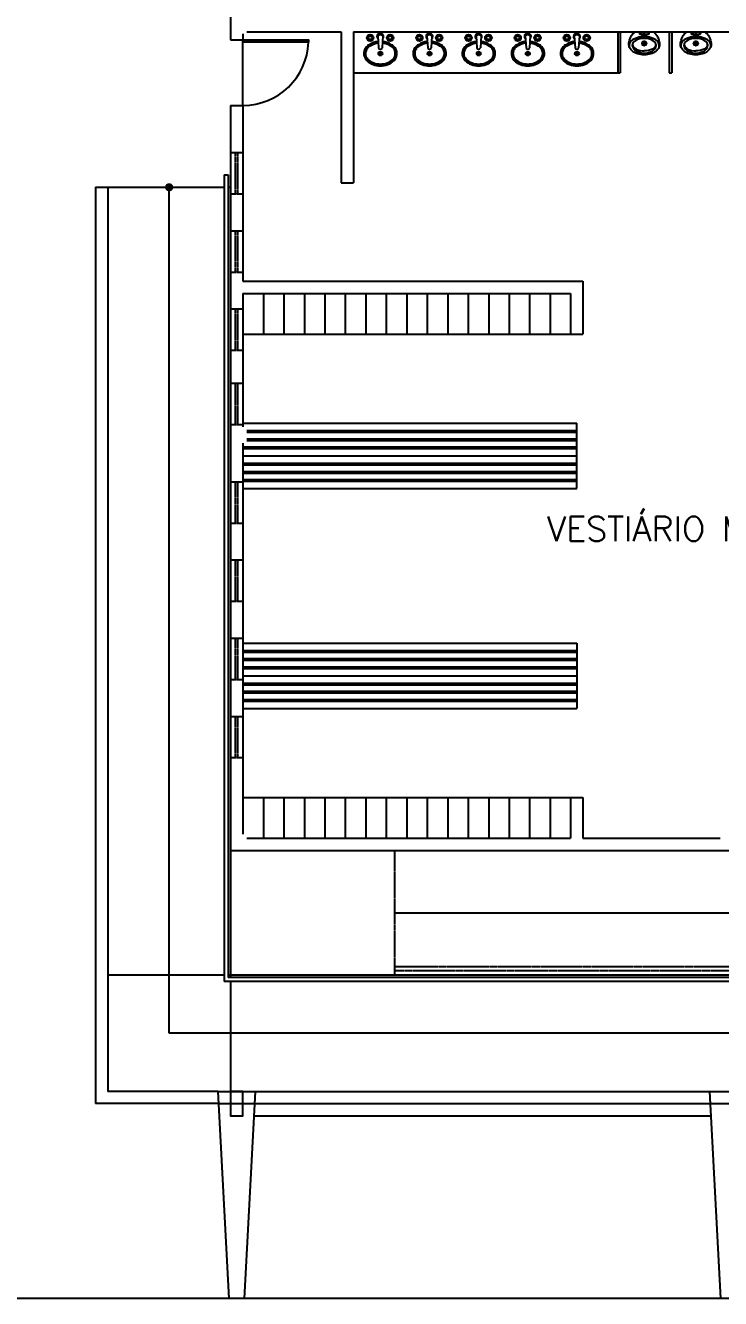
# Model space of a CAD drawing. Header units: millimetres. Extents: x -287396 to 401320, y -174247 to 142644.
# Drawn here: x -203633 to -195149, y 10110 to 25656 of the extents above; entities that cross this region are included whole.
import ezdxf
from ezdxf.enums import TextEntityAlignment as Align

# ---------------------------------------------------------------- set-up
doc = ezdxf.new("R2010")
doc.units = ezdxf.units.MM
doc.header["$LTSCALE"] = 2.5
for name, pattern in [('DASHDOT', [1, 0.5, -0.25, 0, -0.25]), ('HIDDEN', [0.375, 0.25, -0.125]), ('HIDDEN2', [0.1875, 0.125, -0.0625]), ('HIDDENX2', [0.75, 0.5, -0.25]), ('NASCOSTA2', [0.1875, 0.125, -0.0625])]:
    doc.linetypes.add(name, pattern=pattern)
for name, color, linetype in [('ARQ-TXT', 2, 'Continuous'), ('ESQUADRIA', 2, 'Continuous'), ('HIDRO', 1, 'Continuous'), ('PAREDE', 4, 'Continuous'), ('PILAR', 160, 'Continuous'), ('Proj', 1, 'HIDDEN'), ('PROJ COBERTA', 8, 'HIDDENX2'), ('VISTA', 1, 'Continuous')]:
    doc.layers.add(name, color=color, linetype=linetype)
doc.styles.add('50-250', font='SIMPLEX.shx', dxfattribs={"height": 0.3})
doc.styles.add('COTA100', font='ROMANS.SHX')
doc.dimstyles.new('COTA100', dxfattribs={"dimtxt": 0.18, "dimasz": 0.18, "dimexe": 0.05, "dimexo": 0.06, "dimgap": 0.1, "dimtad": 1, "dimzin": 4, "dimdsep": 46, "dimtxsty": 'COTA100', "dimblk": 'bola', "dimcen": 0.09, "dimdle": 0.05, "dimse1": 1, "dimse2": 1, "dimclrd": 256, "dimclrt": 2, "dimadec": 0, "dimazin": 0, "dimtfac": 1, "dimtix": 1, "dimtmove": 2, "dimatfit": 1, "dimldrblk": 'OPEN30', "dimfxl": 1, "dimtolj": 1, "dimtzin": 4, "dimarcsym": 0})

# ---------------------------------------------------------------- blocks, each defined once
blk = doc.blocks.new('Coval2')
for p, q in [((-0.031, -0.032), (-0.02, -0.178)), ((0.031, -0.032), (0.022, -0.178))]:
    blk.add_line(p, q)
for centre, radius in [((-0.122, -0.056), 0.0398), ((-0.122, -0.056), 0.0218), ((0.12, -0.055), 0.0406), ((0.12, -0.055), 0.0228)]:
    blk.add_circle(centre, radius)
at = {"color": 0}
for radius in [0.0248, 0.0188, 0.0146]:
    blk.add_circle((0.002, -0.248), radius, dxfattribs=at)
for centre, radius, start, end in [((-0.055, -0.273), 0.155, 120.725, 141.4841), ((0.001, -0.349), 0.249, 96.0812, 122.7375), ((0.001, -0.349), 0.229, 96.2293, 122.828), ((0, -0.04), 0.0405, 315.9756, 227.3975), ((0, -0.069), 0.0483, 50.0629, 129.9371), ((0.004, -0.349), 0.229, 57.172, 84.7119), ((0.004, -0.349), 0.249, 57.2625, 84.855), ((0.06, -0.273), 0.155, 38.5159, 59.275), ((-0.071, -0.251), 0.129, 144.5232, 173.1767), ((-0.077, -0.248), 0.123, 174.4524, 224.3819), ((-0.077, -0.248), 0.103, 174.578, 224.0021), ((-0.071, -0.251), 0.109, 144.8047, 173.0573), ((-0.055, -0.273), 0.135, 120.5755, 141.2533), ((0.001, -0.17), 0.0225, 202.02, 337.98), ((0.06, -0.273), 0.135, 38.7467, 59.4245), ((0.081, -0.248), 0.103, 315.9979, 5.422), ((0.076, -0.251), 0.109, 6.9427, 35.1953), ((0.081, -0.248), 0.123, 315.6181, 5.5476), ((0.076, -0.251), 0.129, 6.8233, 35.4768), ((0, -0.148), 0.249, 228.3244, 270.4838), ((0, -0.148), 0.228, 228.5041, 270.4838), ((0.004, -0.148), 0.228, 269.5162, 311.4959), ((0.004, -0.148), 0.249, 269.5162, 311.6756)]:
    blk.add_arc(centre, radius, start, end)
blk = doc.blocks.new('M-712-s')
blk.add_lwpolyline([(0, -0.28, -0.054423), (-0.08, -0.269, -0.129975), (-0.14, -0.24, -0.115349), (-0.18, -0.19, -0.10182), (-0.186, -0.14, -0.216856), (-0.112, -0.002, -0.186978), (-0.108, 0), (0, 0), (0.108, 0, -0.186978), (0.112, -0.002, -0.216856), (0.186, -0.14, -0.10182), (0.18, -0.19, -0.115349), (0.14, -0.24, -0.129975), (0.08, -0.269, -0.054423)], format="xyb", close=True)
for points in [[(-0.022, -0.036, 0.511016), (-0.026, -0.03), (-0.049, -0.027, -0.298443), (-0.053, -0.025), (-0.054, 0)], [(0.022, -0.036, -0.511016), (0.026, -0.03), (0.049, -0.027, 0.298443), (0.053, -0.025), (0.055, 0)], [(-0.144, -0.152, 0.234308), (-0.1, -0.211, 0.122381), (0, -0.234)], [(-0.059, -0.003), (-0.057, -0.023, 0.358326), (-0.05, -0.029), (-0.027, -0.032, -0.447938), (-0.025, -0.035, 0.216474), (-0.024, -0.058)], [(0.144, -0.152, -0.234308), (0.1, -0.211, -0.122381), (0, -0.234)], [(0.059, -0.003), (0.057, -0.023, -0.358326), (0.05, -0.029), (0.027, -0.032, 0.447938), (0.025, -0.035, -0.216474), (0.024, -0.058)]]:
    blk.add_lwpolyline(points, format="xyb")
for centre, radius in [((-0.024, -0.141), 0.004), ((0, -0.045), 0.024), ((-0.017, -0.124), 0.004), ((-0.017, -0.158), 0.004), ((0, -0.045), 0.0075), ((0, -0.117), 0.004), ((0, -0.141), 0.004), ((0.017, -0.124), 0.004), ((0.017, -0.158), 0.004), ((0.024, -0.141), 0.004), ((0, -0.165), 0.004)]:
    blk.add_circle(centre, radius)
at = {"linetype": 'DASHDOT'}
blk.add_circle((0, -0.141), 0.024, dxfattribs=at)
for centre, radius, start, end in [((-0.114, -0.167), 0.0703, 144.1436, 198.97), ((-0.065, -0.204), 0.131, 109.1635, 143.5427), ((-0.091, -0.166), 0.0543, 165.3439, 194.6479), ((-0.091, -0.166), 0.0543, 151.102, 165.3439), ((-0.043, -0.202), 0.114, 103.6891, 147.0714), ((-0.007, -0.337), 0.276, 92.3143, 111.5339), ((-0.005, -0.275), 0.195, 88.4724, 109.3888), ((0.005, -0.275), 0.195, 70.6112, 91.5276), ((0.007, -0.337), 0.276, 68.4661, 87.6857), ((0.043, -0.202), 0.114, 32.9286, 76.3109), ((0.065, -0.204), 0.131, 36.4573, 70.8365), ((0.091, -0.166), 0.0543, 14.6561, 28.898), ((0.091, -0.166), 0.0543, 345.3521, 14.6561), ((0.114, -0.167), 0.0703, 341.03, 35.8564), ((-0.047, -0.148), 0.102, 198.4266, 238.893), ((-0.003, -0.061), 0.199, 240.9353, 270.9922), ((0.003, -0.061), 0.199, 269.0078, 299.0647), ((0.047, -0.148), 0.102, 301.107, 341.5734)]:
    blk.add_arc(centre, radius, start, end)
blk = doc.blocks.new('_OPEN30')
at = {"color": 0, "linetype": 'ByBlock', "ltscale": 0.5}
for p, q in [((-1, 0), (0, 0)), ((0, 0), (-1, 0)), ((0, 0), (-1, 0))]:
    blk.add_line(p, q, dxfattribs=at)
blk = doc.blocks.new('bola')
blk.add_hatch(color=0).paths.add_polyline_path([(-0.25, 0, 1), (0.25, 0, 1)])
at = {"color": 0}
for p, q in [((-1, 0), (-0.25, 0)), ((0, 1), (0, 0.25)), ((0.25, 0), (1, 0)), ((0, -0.25), (0, -1))]:
    blk.add_line(p, q, dxfattribs=at)
blk.add_circle((0, 0), 0.25, dxfattribs=at)

msp = doc.modelspace()

# ---------------------------------------------------------------- linework, layer by layer
at = {"layer": 'ESQUADRIA', "linetype": 'HIDDEN2'}
for p, q in [((-200979.24, 24099.989), (-201129.24, 24099.989)), ((-201069.24, 23599.989), (-201069.24, 24099.989)), ((-201039.24, 23599.989), (-201039.24, 24099.989)), ((-201129.24, 23599.989), (-200979.24, 23599.989)), ((-200979.24, 23144.989), (-201129.24, 23144.989)), ((-201069.24, 22644.989), (-201069.24, 23144.989)), ((-201039.24, 22644.989), (-201039.24, 23144.989)), ((-201129.24, 22644.989), (-200979.24, 22644.989)), ((-200979.24, 22189.989), (-201129.24, 22189.989)), ((-201069.24, 21689.989), (-201069.24, 22189.989)), ((-201039.24, 21689.989), (-201039.24, 22189.989)), ((-201129.24, 21689.989), (-200979.24, 21689.989)), ((-200979.24, 21284.989), (-201129.24, 21284.989)), ((-201069.24, 20784.989), (-201069.24, 21284.989)), ((-201039.24, 20784.989), (-201039.24, 21284.989)), ((-201129.24, 20784.989), (-200979.24, 20784.989)), ((-200979.24, 20079.989), (-201129.24, 20079.989)), ((-201069.24, 19579.989), (-201069.24, 20079.989)), ((-201039.24, 19579.989), (-201039.24, 20079.989)), ((-201129.24, 19579.989), (-200979.24, 19579.989)), ((-200979.24, 19124.989), (-201129.24, 19124.989)), ((-201069.24, 18624.989), (-201069.24, 19124.989)), ((-201039.24, 18624.989), (-201039.24, 19124.989)), ((-201129.24, 18624.989), (-200979.24, 18624.989)), ((-200979.24, 18169.989), (-201129.24, 18169.989)), ((-201069.24, 17669.989), (-201069.24, 18169.989)), ((-201039.24, 17669.989), (-201039.24, 18169.989)), ((-201129.24, 17669.989), (-200979.24, 17669.989)), ((-200979.24, 17214.989), (-201129.24, 17214.989)), ((-201069.24, 16714.989), (-201069.24, 17214.989)), ((-201039.24, 16714.989), (-201039.24, 17214.989)), ((-201129.24, 16714.989), (-200979.24, 16714.989))]:
    msp.add_line(p, q, dxfattribs=at)
at = {"layer": 'ESQUADRIA'}
msp.add_lwpolyline([(-200979.24, 25479.989), (-200179.24, 25479.989), (-200179.24, 25449.989), (-200979.24, 25449.989)], close=True, dxfattribs=at)
at = {"layer": 'PAREDE'}
for p, q in [((-201129.24, 25829.989), (-201129.24, 25479.989)), ((-201129.24, 25779.989), (-201129.24, 25479.989)), ((-200979.24, 25554.989), (-200979.24, 25479.989)), ((-200929.24, 25579.989), (-199779.24, 25579.989)), ((-199779.24, 25579.989), (-199779.24, 23734.384)), ((-199629.24, 25579.989), (-199629.24, 23734.384)), ((-199629.24, 25579.989), (-189179.24, 25579.989)), ((-196404.24, 25579.989), (-196404.24, 25078.134)), ((-196374.24, 25579.989), (-196374.24, 25078.134)), ((-195774.24, 25579.989), (-195774.24, 25078.134)), ((-195744.24, 25579.989), (-195744.24, 25078.134)), ((-201129.24, 25479.989), (-200979.24, 25479.989)), ((-199629.24, 25078.134), (-196374.24, 25078.134)), ((-196404.24, 25078.134), (-196374.24, 25078.134)), ((-195774.24, 25078.134), (-195744.24, 25078.134)), ((-195774.24, 25078.134), (-195744.24, 25078.134)), ((-201129.24, 24679.989), (-200979.24, 24679.989)), ((-201129.24, 24679.989), (-201129.24, 15579.989)), ((-200979.24, 24679.989), (-200979.24, 22534.384)), ((-199779.24, 23734.384), (-199629.24, 23734.384)), ((-200979.24, 22534.384), (-196829.24, 22534.384)), ((-196829.24, 22534.384), (-196829.24, 21884.384)), ((-200979.24, 22384.384), (-196979.24, 22384.384)), ((-200979.24, 22384.384), (-200979.24, 20754.989)), ((-196979.24, 22384.384), (-196979.24, 21884.384)), ((-196979.24, 21884.384), (-196829.24, 21884.384)), ((-200979.24, 20554.989), (-200979.24, 15779.989)), ((-201129.24, 18604.989), (-201129.24, 15779.989)), ((-196979.24, 16229.989), (-196979.24, 15729.989)), ((-196979.24, 16229.989), (-196829.24, 16229.989)), ((-196829.24, 16229.989), (-196829.24, 15729.989)), ((-200929.24, 15729.989), (-196979.24, 15729.989)), ((-196829.24, 15729.989), (-195154.24, 15729.989)), ((-201129.24, 15579.989), (-188979.24, 15579.989)), ((-201104.24, 12639.989), (-200954.24, 12639.989))]:
    msp.add_line(p, q, dxfattribs=at)
msp.add_lwpolyline([(-201145.84, 10109.989), (-201279.24, 12639.989), (-200829.24, 12639.989), (-200962.64, 10109.989), (-201145.84, 10109.989)], dxfattribs=at)
msp.add_lwpolyline([(-194829.24, 12639.989), (-194962.64, 10109.989), (-195145.84, 10109.989), (-195279.24, 12639.989)], close=True, dxfattribs=at)
at = {"layer": 'PILAR'}
msp.add_lwpolyline([(-201129.24, 12639.989), (-201129.24, 12339.989), (-200979.24, 12339.989), (-200979.24, 12639.989)], close=True, dxfattribs=at)
at = {"layer": 'Proj', "linetype": 'NASCOSTA2'}
for p, q in [((-199129.24, 15579.989), (-199129.24, 14059.989)), ((-190461.791, 14159.989), (-199129.24, 14159.989)), ((-190411.791, 14109.989), (-199129.24, 14109.989))]:
    msp.add_line(p, q, dxfattribs=at)
at = {"layer": 'PROJ COBERTA', "linetype": 'HIDDEN'}
msp.add_line((-186762.64, 10109.989), (-251329.448, 10109.989), dxfattribs=at)
at = {"layer": 'VISTA'}
for p, q in [((-200979.24, 24679.989), (-200979.24, 25479.989)), ((-202629.24, 23679.989), (-201209.24, 23679.989)), ((-201159.24, 23679.989), (-201129.24, 23679.989)), ((-200729.24, 22384.384), (-200729.24, 21884.384)), ((-200479.24, 22384.384), (-200479.24, 21884.384)), ((-200229.24, 22384.384), (-200229.24, 21884.384)), ((-199979.24, 22384.384), (-199979.24, 21884.384)), ((-199729.24, 22384.384), (-199729.24, 21884.384)), ((-199479.24, 22384.384), (-199479.24, 21884.384)), ((-199229.24, 22384.384), (-199229.24, 21884.384)), ((-198979.24, 22384.384), (-198979.24, 21884.384)), ((-198729.24, 22384.384), (-198729.24, 21884.384)), ((-198479.24, 22384.384), (-198479.24, 21884.384)), ((-198229.24, 22384.384), (-198229.24, 21884.384)), ((-197979.24, 22384.384), (-197979.24, 21884.384)), ((-197729.24, 22384.384), (-197729.24, 21884.384)), ((-197479.24, 22384.384), (-197479.24, 21884.384)), ((-197229.24, 22384.384), (-197229.24, 21884.384)), ((-200979.24, 21884.384), (-196979.24, 21884.384)), ((-200979.24, 20799.586), (-196904.24, 20799.586)), ((-200929.24, 20709.586), (-196904.24, 20709.586)), ((-200929.24, 20689.586), (-196904.24, 20689.586)), ((-196904.24, 19999.586), (-196904.24, 20799.586)), ((-200929.24, 20609.586), (-196904.24, 20609.586)), ((-200929.24, 20589.586), (-196904.24, 20589.586)), ((-200979.24, 20509.586), (-196904.24, 20509.586)), ((-200979.24, 20489.586), (-196904.24, 20489.586)), ((-200979.24, 20399.586), (-196904.24, 20399.586)), ((-200979.24, 20309.586), (-196904.24, 20309.586)), ((-200979.24, 20289.586), (-196904.24, 20289.586)), ((-200979.24, 20209.586), (-196904.24, 20209.586)), ((-200979.24, 20189.586), (-196904.24, 20189.586)), ((-200979.24, 20109.586), (-196904.24, 20109.586)), ((-200979.24, 20089.586), (-196904.24, 20089.586)), ((-200979.24, 19999.586), (-196904.24, 19999.586)), ((-200979.24, 18114.788), (-196904.24, 18114.788)), ((-196904.24, 18114.788), (-196904.24, 17314.788)), ((-200979.24, 18024.788), (-196904.24, 18024.788)), ((-200979.24, 18004.788), (-196904.24, 18004.788)), ((-200979.24, 17924.788), (-196904.24, 17924.788)), ((-200979.24, 17904.788), (-196904.24, 17904.788)), ((-200979.24, 17824.788), (-196904.24, 17824.788)), ((-200979.24, 17804.788), (-196904.24, 17804.788)), ((-200979.24, 17714.788), (-196904.24, 17714.788)), ((-200979.24, 17624.788), (-196904.24, 17624.788)), ((-200979.24, 17604.788), (-196904.24, 17604.788)), ((-200979.24, 17524.788), (-196904.24, 17524.788)), ((-200979.24, 17504.788), (-196904.24, 17504.788)), ((-200979.24, 17424.788), (-196904.24, 17424.788)), ((-200979.24, 17404.788), (-196904.24, 17404.788)), ((-200979.24, 17314.788), (-196904.24, 17314.788)), ((-200979.24, 16229.989), (-196979.24, 16229.989)), ((-200729.24, 16229.989), (-200729.24, 15729.989)), ((-200479.24, 16229.989), (-200479.24, 15729.989)), ((-200229.24, 16229.989), (-200229.24, 15729.989)), ((-199979.24, 16229.989), (-199979.24, 15729.989)), ((-199729.24, 16229.989), (-199729.24, 15729.989)), ((-199479.24, 16229.989), (-199479.24, 15729.989)), ((-199229.24, 16229.989), (-199229.24, 15729.989)), ((-198979.24, 16229.989), (-198979.24, 15729.989)), ((-198729.24, 16229.989), (-198729.24, 15729.989)), ((-198479.24, 16229.989), (-198479.24, 15729.989)), ((-198229.24, 16229.989), (-198229.24, 15729.989)), ((-197979.24, 16229.989), (-197979.24, 15729.989)), ((-197729.24, 16229.989), (-197729.24, 15729.989)), ((-197479.24, 16229.989), (-197479.24, 15729.989)), ((-197229.24, 16229.989), (-197229.24, 15729.989)), ((-201129.24, 15579.989), (-201129.24, 14029.989)), ((-201209.24, 14059.989), (-202629.24, 14059.989)), ((-188524.24, 14059.989), (-201159.24, 14059.989)), ((-201129.24, 13979.989), (-201129.24, 12639.989)), ((-200845.058, 12339.989), (-195263.422, 12339.989))]:
    msp.add_line(p, q, dxfattribs=at)
at = {"layer": 'VISTA', "color": 2}
for p, q in [((-201209.24, 23829.989), (-201159.24, 23829.989)), ((-201209.24, 23829.989), (-201209.24, 13979.989)), ((-201159.24, 23829.989), (-201159.24, 14029.989)), ((-188494.24, 14029.989), (-201159.24, 14029.989)), ((-188444.24, 13979.989), (-201209.24, 13979.989))]:
    msp.add_line(p, q, dxfattribs=at)
at = {"layer": 'VISTA', "color": 3}
for p, q in [((-202779.24, 23679.989), (-202779.24, 12489.989)), ((-202779.24, 23679.989), (-202629.24, 23679.989)), ((-202629.24, 23679.989), (-202629.24, 12639.989)), ((-201279.24, 12639.989), (-202629.24, 12639.989)), ((-201279.24, 12639.989), (-187054.24, 12639.989)), ((-201279.24, 12489.989), (-202779.24, 12489.989)), ((-201271.331, 12489.989), (-186904.24, 12489.989))]:
    msp.add_line(p, q, dxfattribs=at)
at = {"layer": 'VISTA', "const_width": 50}
msp.add_lwpolyline([(-201854.24, 23679.989, 1), (-201904.24, 23679.989, 1)], format="xyb", close=True, dxfattribs=at)
at = {"layer": 'VISTA'}
msp.add_arc((-200979.665, 25481.015), 801.026, 270.0303959, 357.7802229, dxfattribs=at)

# ---------------------------------------------------------------- block references
at = {"layer": 'HIDRO', "xscale": 1000, "yscale": 1000, "zscale": 1000}
for name, p in [('Coval2', (-199302.805, 25560.754)), ('Coval2', (-198702.805, 25560.754)), ('Coval2', (-198102.805, 25560.754)), ('Coval2', (-197502.805, 25560.754)), ('Coval2', (-196902.805, 25560.754)), ('M-712-s', (-196080.499, 25578.134)), ('M-712-s', (-195450.499, 25578.134))]:
    msp.add_blockref(name, p, dxfattribs=at)

# ---------------------------------------------------------------- texts
at = {"layer": 'ARQ-TXT', "style": '50-250'}
msp.add_text('VESTIÁRIO MASCULINO', height=300, dxfattribs=at).set_placement((-195079.447, 19509.097), align=Align.MIDDLE_CENTER)

# ---------------------------------------------------------------- leaders
at = {"layer": 'VISTA'}
msp.add_leader([(-199129.24, 14819.989), (-187662.055, 14819.989), (-187662.055, 13349.989), (-201879.24, 13349.989), (-201879.24, 23679.989)], dimstyle='COTA100', override={"dimgap": 0.1, "dimtad": 0}, dxfattribs=at)

doc.saveas('drawing.dxf')
